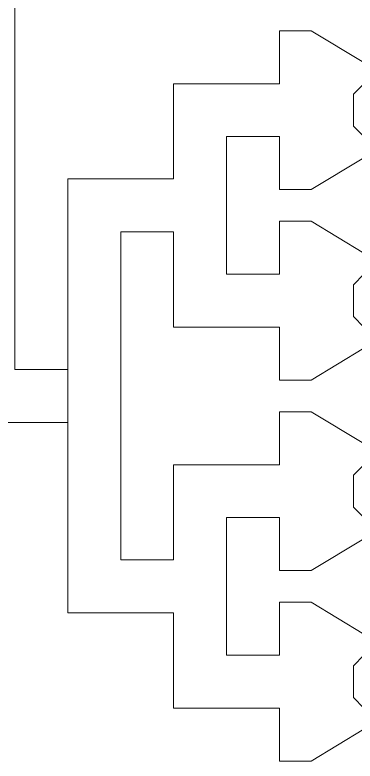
# Model space of a CAD drawing. Extents: x 1000 to 49000, y 2919 to 77300.
# Drawn here: x 37450 to 37772, y 66065 to 66770 of the extents above; entities that cross this region are included whole.
import ezdxf

# ---------------------------------------------------------------- set-up
doc = ezdxf.new("R2010")
doc.units = 13
doc.layers.add('Inner', color=4, linetype='Continuous', lineweight=0, true_color=0x00ffff)

msp = doc.modelspace()

# ---------------------------------------------------------------- linework, layer by layer
at = {"layer": 'Inner'}
for points in [[(37400, 66385), (37500, 66385), (37500, 66435), (37450, 66435), (37450, 67105), (37500, 67105), (37500, 67155), (37400, 67155)], [(37780, 66095), (37730, 66065), (37700, 66065), (37700, 66115), (37600, 66115), (37600, 66205), (37500, 66205), (37500, 66385), (37500, 66435), (37500, 66615), (37600, 66615), (37600, 66705), (37700, 66705), (37700, 66755), (37730, 66755), (37780, 66725)], [(37780, 66705), (37770, 66695), (37770, 66665), (37780, 66655)], [(37780, 66635), (37730, 66605), (37700, 66605), (37700, 66655), (37650, 66655), (37650, 66525), (37700, 66525), (37700, 66575), (37730, 66575), (37780, 66545)], [(37780, 66455), (37730, 66425), (37700, 66425), (37700, 66475), (37600, 66475), (37600, 66565), (37550, 66565), (37550, 66255), (37600, 66255), (37600, 66345), (37700, 66345), (37700, 66395), (37730, 66395), (37780, 66365)], [(37780, 66525), (37770, 66515), (37770, 66485), (37780, 66475)], [(37780, 66345), (37770, 66335), (37770, 66305), (37780, 66295)], [(37780, 66275), (37730, 66245), (37700, 66245), (37700, 66295), (37650, 66295), (37650, 66165), (37700, 66165), (37700, 66215), (37730, 66215), (37780, 66185)], [(37780, 66165), (37770, 66155), (37770, 66125), (37780, 66115)]]:
    msp.add_lwpolyline(points, dxfattribs=at)

doc.saveas('drawing.dxf')
